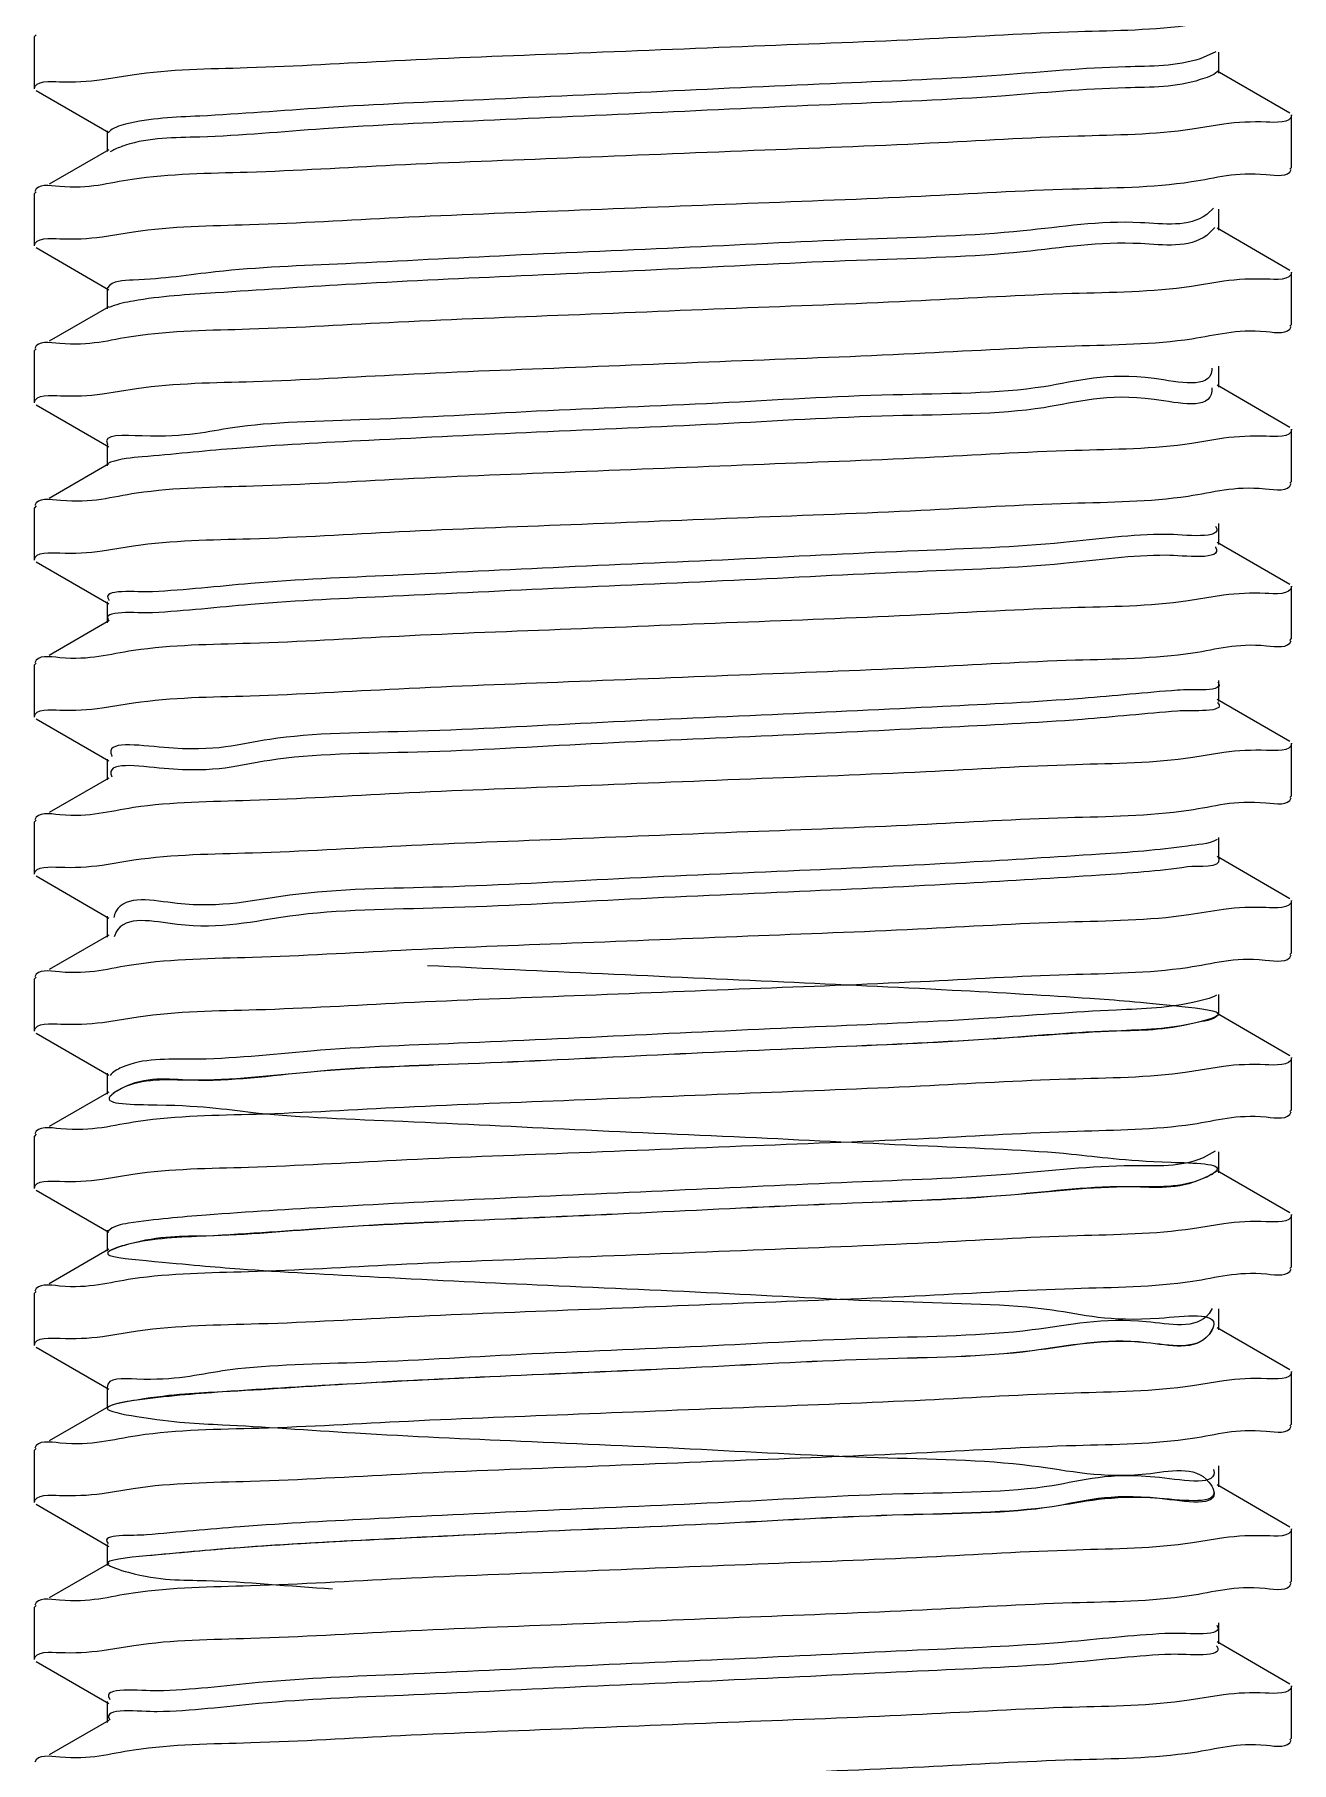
# Model space of a CAD drawing. Extents: x 69728788 to 150676229, y 20327566 to 43663798.
# Drawn here: x 75456338.5 to 75456393.2, y 20763527.8 to 20763602.9 of the extents above; entities that cross this region are included whole.
import ezdxf

# ---------------------------------------------------------------- set-up
doc = ezdxf.new("R2010")
doc.units = 0
doc.header["$LTSCALE"] = 1000
doc.header["$MEASUREMENT"] = 0
doc.layers.get('0').update_dxf_attribs({"linetype": 'CONTINUOUS'})
doc.layers.add('02___PRT_ALL_AXES', color=7, linetype='CONTINUOUS')

msp = doc.modelspace()

# ---------------------------------------------------------------- linework, layer by layer
at = {"color": 0, "linetype": 'Continuous'}
for p, q in [((75456338.613, 20763602.864), (75456338.548, 20763602.789)), ((75456389.876, 20763602.114), (75456389.201, 20763601.824)), ((75456390.01, 20763601.196), (75456390.01, 20763602.106)), ((75456393.099, 20763599.45), (75456389.937, 20763601.281)), ((75456338.613, 20763600.439), (75456341.774, 20763598.608)), ((75456341.489, 20763600.916), (75456342.79, 20763601.127)), ((75456390.221, 20763598.977), (75456388.853, 20763598.757)), ((75456341.702, 20763598.693), (75456341.702, 20763597.783)), ((75456341.775, 20763597.867), (75456339.187, 20763596.369)), ((75456341.95, 20763597.837), (75456341.839, 20763597.772)), ((75456341.99, 20763597.858), (75456341.95, 20763597.837)), ((75456393.099, 20763597.025), (75456393.163, 20763597.1)), ((75456338.613, 20763596.037), (75456338.548, 20763595.962)), ((75456389.782, 20763595.324), (75456389.481, 20763595.052)), ((75456390.01, 20763594.369), (75456390.01, 20763595.279)), ((75456389.832, 20763594.482), (75456389.481, 20763594.141)), ((75456393.099, 20763592.623), (75456389.937, 20763594.454)), ((75456341.491, 20763594.086), (75456342.841, 20763594.304)), ((75456338.613, 20763593.612), (75456341.774, 20763591.781)), ((75456341.702, 20763591.866), (75456341.702, 20763590.956)), ((75456390.22, 20763592.152), (75456388.82, 20763591.927)), ((75456341.775, 20763591.04), (75456339.187, 20763589.542)), ((75456341.895, 20763591.052), (75456341.792, 20763591.007)), ((75456393.099, 20763590.198), (75456393.163, 20763590.273)), ((75456338.613, 20763589.21), (75456338.548, 20763589.135)), ((75456390.01, 20763587.542), (75456390.01, 20763588.453)), ((75456389.707, 20763588.367), (75456389.702, 20763588.279)), ((75456341.494, 20763587.251), (75456342.982, 20763587.487)), ((75456389.705, 20763587.521), (75456389.702, 20763587.369)), ((75456393.099, 20763585.797), (75456389.937, 20763587.627)), ((75456338.613, 20763586.785), (75456341.774, 20763584.955)), ((75456341.702, 20763585.039), (75456341.702, 20763584.129)), ((75456390.22, 20763585.324), (75456388.842, 20763585.102)), ((75456341.775, 20763584.213), (75456339.187, 20763582.715)), ((75456341.852, 20763584.284), (75456341.757, 20763584.241)), ((75456393.099, 20763583.371), (75456393.163, 20763583.446)), ((75456338.613, 20763582.383), (75456338.548, 20763582.308)), ((75456390.01, 20763580.715), (75456390.01, 20763581.626)), ((75456341.491, 20763580.432), (75456342.848, 20763580.651)), ((75456393.099, 20763578.97), (75456389.937, 20763580.8)), ((75456338.613, 20763579.958), (75456341.774, 20763578.128)), ((75456341.702, 20763578.212), (75456341.702, 20763577.302)), ((75456390.216, 20763578.507), (75456388.676, 20763578.263)), ((75456341.775, 20763577.386), (75456339.187, 20763575.888)), ((75456393.099, 20763576.544), (75456393.163, 20763576.619)), ((75456338.613, 20763575.556), (75456338.548, 20763575.481)), ((75456390.01, 20763573.888), (75456390.01, 20763574.799)), ((75456341.491, 20763573.605), (75456342.846, 20763573.824)), ((75456393.099, 20763572.143), (75456389.937, 20763573.973)), ((75456338.613, 20763573.131), (75456341.774, 20763571.301)), ((75456341.702, 20763571.385), (75456341.702, 20763570.475)), ((75456390.222, 20763571.668), (75456388.881, 20763571.451)), ((75456341.775, 20763570.56), (75456339.187, 20763569.061)), ((75456393.099, 20763569.718), (75456393.163, 20763569.792)), ((75456338.613, 20763568.729), (75456338.548, 20763568.655)), ((75456390.01, 20763567.062), (75456390.01, 20763567.972)), ((75456341.491, 20763566.777), (75456342.864, 20763566.998)), ((75456393.099, 20763565.316), (75456389.937, 20763567.146)), ((75456338.613, 20763566.304), (75456341.774, 20763564.474)), ((75456341.702, 20763564.558), (75456341.702, 20763563.648)), ((75456390.218, 20763564.852), (75456388.699, 20763564.611)), ((75456341.775, 20763563.733), (75456339.187, 20763562.234)), ((75456342.049, 20763563.765), (75456342.008, 20763563.657)), ((75456342.06, 20763563.789), (75456342.049, 20763563.765)), ((75456393.099, 20763562.891), (75456393.163, 20763562.965)), ((75456338.613, 20763561.902), (75456338.548, 20763561.828)), ((75456390.01, 20763560.235), (75456390.01, 20763561.145)), ((75456341.496, 20763559.939), (75456343.048, 20763560.185)), ((75456393.099, 20763558.489), (75456389.937, 20763560.319)), ((75456338.613, 20763559.477), (75456341.774, 20763557.647)), ((75456341.702, 20763557.732), (75456341.702, 20763556.821)), ((75456390.216, 20763558.028), (75456388.644, 20763557.78)), ((75456341.775, 20763556.906), (75456339.187, 20763555.408)), ((75456341.992, 20763556.867), (75456341.886, 20763556.783)), ((75456342.026, 20763556.891), (75456341.992, 20763556.867)), ((75456393.099, 20763556.064), (75456393.163, 20763556.139)), ((75456338.613, 20763555.076), (75456338.548, 20763555.001)), ((75456389.845, 20763554.348), (75456389.326, 20763554.059)), ((75456390.01, 20763553.408), (75456390.01, 20763554.318)), ((75456341.49, 20763553.127), (75456342.813, 20763553.341)), ((75456393.099, 20763551.662), (75456389.937, 20763553.492)), ((75456338.613, 20763552.65), (75456341.774, 20763550.82)), ((75456341.702, 20763550.905), (75456341.702, 20763549.994)), ((75456390.221, 20763551.188), (75456388.868, 20763550.97)), ((75456341.775, 20763550.079), (75456339.187, 20763548.581)), ((75456341.924, 20763550.064), (75456341.816, 20763550.009)), ((75456393.099, 20763549.237), (75456393.163, 20763549.312)), ((75456338.613, 20763548.249), (75456338.548, 20763548.174)), ((75456389.724, 20763547.511), (75456389.582, 20763547.286)), ((75456390.01, 20763546.581), (75456390.01, 20763547.491)), ((75456341.495, 20763546.286), (75456343.027, 20763546.529)), ((75456389.758, 20763546.677), (75456389.582, 20763546.376)), ((75456393.099, 20763544.835), (75456389.937, 20763546.665)), ((75456338.613, 20763545.823), (75456341.774, 20763543.993)), ((75456390.222, 20763544.361), (75456388.86, 20763544.142)), ((75456341.702, 20763544.078), (75456341.702, 20763543.167)), ((75456341.775, 20763543.252), (75456339.187, 20763541.754)), ((75456341.877, 20763543.287), (75456341.778, 20763543.245)), ((75456393.099, 20763542.41), (75456393.163, 20763542.485)), ((75456338.613, 20763541.422), (75456338.548, 20763541.347)), ((75456390.01, 20763539.754), (75456390.01, 20763540.664)), ((75456341.49, 20763539.471), (75456342.834, 20763539.688)), ((75456389.76, 20763539.657), (75456389.778, 20763539.603)), ((75456393.099, 20763538.008), (75456389.937, 20763539.839)), ((75456338.613, 20763538.997), (75456341.774, 20763537.166)), ((75456390.221, 20763537.534), (75456388.866, 20763537.316)), ((75456341.702, 20763537.251), (75456341.702, 20763536.341)), ((75456341.775, 20763536.425), (75456339.187, 20763534.927)), ((75456393.099, 20763535.583), (75456393.163, 20763535.658)), ((75456338.613, 20763534.595), (75456338.548, 20763534.52)), ((75456390.01, 20763532.927), (75456390.01, 20763533.837)), ((75456341.491, 20763532.643), (75456342.865, 20763532.864)), ((75456393.099, 20763531.181), (75456389.937, 20763533.012)), ((75456338.613, 20763532.17), (75456341.774, 20763530.339)), ((75456390.217, 20763530.716), (75456388.717, 20763530.478)), ((75456341.702, 20763530.424), (75456341.702, 20763529.514)), ((75456341.775, 20763529.598), (75456339.187, 20763528.1)), ((75456393.099, 20763528.756), (75456393.163, 20763528.831))]:
    msp.add_line(p, q, dxfattribs=at)
for points, start_tangent, end_tangent in [([(75456342.79, 20763601.127), (75456347.789, 20763601.435), (75456354.192, 20763601.741), (75456361.706, 20763602.054), (75456369.807, 20763602.378), (75456377.446, 20763602.696), (75456383.875, 20763603.003), (75456388.853, 20763603.308)], (0.989077, 0.147397), (0.989167, 0.146797)), ([(75456389.201, 20763601.824), (75456385.959, 20763601.468), (75456380.572, 20763601.111), (75456373.615, 20763600.755), (75456365.831, 20763600.398), (75456358.049, 20763600.042), (75456351.1, 20763599.686), (75456345.725, 20763599.329), (75456342.498, 20763598.973), (75456341.771, 20763598.627)], (-0.947906, -0.31855), (-0.683263, -0.730172)), ([(75456389.943, 20763601.259), (75456389.201, 20763600.914)], (-0.685134, -0.728417), (-0.947906, -0.31855)), ([(75456338.548, 20763600.513), (75456339.63, 20763600.82)], (0, 1), (0.999406, -0.03447)), ([(75456339.63, 20763600.82), (75456341.489, 20763600.916)], (0.999406, -0.03447), (0.990336, 0.138692)), ([(75456389.201, 20763600.914), (75456385.959, 20763600.558), (75456380.572, 20763600.201), (75456373.615, 20763599.845), (75456365.831, 20763599.488), (75456358.049, 20763599.132), (75456351.1, 20763598.775), (75456345.725, 20763598.419), (75456342.498, 20763598.062), (75456341.99, 20763597.858)], (-0.947906, -0.31855), (-0.89672, -0.442598)), ([(75456392.063, 20763599.066), (75456390.221, 20763598.977)], (-0.999337, 0.036399), (-0.990873, -0.1348)), ([(75456393.163, 20763599.376), (75456392.063, 20763599.066)], (0, -1), (-0.999337, 0.036399)), ([(75456388.853, 20763598.757), (75456383.875, 20763598.452), (75456377.446, 20763598.145), (75456369.807, 20763597.827), (75456361.706, 20763597.503), (75456354.192, 20763597.189), (75456347.789, 20763596.883), (75456342.79, 20763596.576)], (-0.989167, -0.146797), (-0.989077, -0.147397)), ([(75456388.82, 20763596.479), (75456392.071, 20763596.792), (75456393.15, 20763597.009)], (0.989074, 0.147422), (0.308635, 0.951181)), ([(75456342.79, 20763596.576), (75456339.63, 20763596.269), (75456338.562, 20763596.054)], (-0.989077, -0.147397), (-0.312861, -0.949799)), ([(75456342.841, 20763594.304), (75456347.889, 20763594.613), (75456354.354, 20763594.921), (75456361.75, 20763595.229), (75456369.523, 20763595.54), (75456377.076, 20763595.853), (75456383.619, 20763596.163), (75456388.82, 20763596.479)], (0.989102, 0.147231), (0.989074, 0.147422)), ([(75456389.481, 20763595.052), (75456386.601, 20763594.695), (75456381.508, 20763594.339), (75456374.746, 20763593.982), (75456367.035, 20763593.626), (75456359.198, 20763593.269), (75456352.072, 20763592.913), (75456346.416, 20763592.556), (75456342.833, 20763592.2), (75456341.714, 20763591.858)], (-0.80574, -0.59227), (-0.560983, -0.827827)), ([(75456338.548, 20763593.686), (75456339.64, 20763593.995)], (0, 1), (0.999364, -0.035653)), ([(75456339.64, 20763593.995), (75456341.491, 20763594.086)], (0.999364, -0.035653), (0.990729, 0.13585)), ([(75456389.481, 20763594.141), (75456386.601, 20763593.785), (75456381.508, 20763593.428), (75456374.746, 20763593.072), (75456367.035, 20763592.716), (75456359.198, 20763592.359), (75456352.072, 20763592.003), (75456346.416, 20763591.646), (75456342.833, 20763591.29), (75456341.895, 20763591.052)], (-0.80574, -0.59227), (-0.934395, -0.356238)), ([(75456392.071, 20763592.24), (75456390.22, 20763592.152)], (-0.999346, 0.036156), (-0.99109, -0.13319)), ([(75456393.163, 20763592.549), (75456392.071, 20763592.24)], (0, -1), (-0.999346, 0.036156)), ([(75456388.82, 20763591.927), (75456383.619, 20763591.611), (75456377.076, 20763591.302), (75456369.523, 20763590.988), (75456361.75, 20763590.678), (75456354.354, 20763590.37), (75456347.889, 20763590.062), (75456342.841, 20763589.753)], (-0.989074, -0.147422), (-0.989102, -0.147231)), ([(75456388.842, 20763589.653), (75456392.061, 20763589.963), (75456393.15, 20763590.182)], (0.98908, 0.147378), (0.305407, 0.952222)), ([(75456342.841, 20763589.753), (75456339.64, 20763589.444), (75456338.562, 20763589.227)], (-0.989102, -0.147231), (-0.309092, -0.951032)), ([(75456342.982, 20763587.487), (75456348.06, 20763587.795), (75456354.568, 20763588.103), (75456362.053, 20763588.415), (75456369.782, 20763588.723), (75456377.252, 20763589.034), (75456383.749, 20763589.343), (75456388.842, 20763589.653)], (0.989212, 0.146489), (0.98908, 0.147378)), ([(75456389.702, 20763588.279), (75456387.192, 20763587.922), (75456382.406, 20763587.566), (75456375.854, 20763587.21), (75456368.236, 20763586.853), (75456360.364, 20763586.497), (75456353.078, 20763586.14), (75456347.155, 20763585.784), (75456343.226, 20763585.427), (75456341.712, 20763585.071), (75456341.722, 20763585.055)], (-0.106624, -0.994299), (0.626642, -0.779307)), ([(75456338.548, 20763586.86), (75456339.681, 20763587.174)], (0, 1), (0.999213, -0.039672)), ([(75456339.681, 20763587.174), (75456341.494, 20763587.251)], (0.999213, -0.039672), (0.991837, 0.127516)), ([(75456389.702, 20763587.369), (75456387.192, 20763587.012), (75456382.406, 20763586.656), (75456375.854, 20763586.299), (75456368.236, 20763585.943), (75456360.364, 20763585.586), (75456353.078, 20763585.23), (75456347.155, 20763584.873), (75456343.226, 20763584.517), (75456341.852, 20763584.284)], (-0.106624, -0.994299), (-0.941089, -0.338159)), ([(75456392.061, 20763585.412), (75456390.22, 20763585.324)], (-0.999327, 0.036695), (-0.990977, -0.134035)), ([(75456393.163, 20763585.722), (75456392.061, 20763585.412)], (0, -1), (-0.999327, 0.036695)), ([(75456388.842, 20763585.102), (75456383.749, 20763584.791), (75456377.252, 20763584.483), (75456369.782, 20763584.172), (75456362.053, 20763583.863), (75456354.568, 20763583.552), (75456348.06, 20763583.244), (75456342.982, 20763582.936)], (-0.98908, -0.147378), (-0.989212, -0.146489)), ([(75456388.676, 20763582.814), (75456392.022, 20763583.131), (75456393.151, 20763583.355)], (0.98926, 0.146164), (0.292315, 0.956322)), ([(75456342.982, 20763582.936), (75456339.681, 20763582.622), (75456338.561, 20763582.399)], (-0.989212, -0.146489), (-0.295166, -0.955446)), ([(75456342.848, 20763580.651), (75456347.917, 20763580.961), (75456354.386, 20763581.268), (75456361.851, 20763581.58), (75456369.57, 20763581.888), (75456377.062, 20763582.199), (75456383.565, 20763582.506), (75456388.676, 20763582.814)], (0.989079, 0.147383), (0.98926, 0.146164)), ([(75456387.73, 20763581.15), (75456383.262, 20763580.793), (75456376.938, 20763580.437), (75456369.431, 20763580.08), (75456361.543, 20763579.724), (75456354.115, 20763579.367), (75456347.94, 20763579.011), (75456343.675, 20763578.654)], (-0.999993, 0.003618), (-0.998742, -0.050136)), ([(75456389.869, 20763581.499), (75456387.73, 20763581.15)], (0.527191, -0.849747), (-0.999993, 0.003618)), ([(75456338.548, 20763580.033), (75456339.645, 20763580.342)], (0, 1), (0.999349, -0.036074)), ([(75456339.645, 20763580.342), (75456341.491, 20763580.432)], (0.999349, -0.036074), (0.990801, 0.135325)), ([(75456387.73, 20763580.239), (75456383.262, 20763579.883), (75456376.938, 20763579.527), (75456369.431, 20763579.17), (75456361.543, 20763578.814), (75456354.115, 20763578.457), (75456347.94, 20763578.101), (75456343.675, 20763577.744)], (-0.999993, 0.003618), (-0.998742, -0.050136)), ([(75456389.857, 20763580.607), (75456389.864, 20763580.596), (75456387.73, 20763580.239)], (0.578686, -0.81555), (-0.999993, 0.003618)), ([(75456343.675, 20763578.654), (75456341.777, 20763578.298), (75456341.785, 20763578.288)], (-0.998742, -0.050136), (0.672217, -0.740354)), ([(75456393.163, 20763578.895), (75456392.022, 20763578.58)], (0, -1), (-0.999172, 0.040692)), ([(75456343.675, 20763577.744), (75456341.777, 20763577.388)], (-0.998742, -0.050136), (0.624895, -0.780709)), ([(75456388.676, 20763578.263), (75456383.565, 20763577.955), (75456377.062, 20763577.648), (75456369.57, 20763577.336), (75456361.851, 20763577.028), (75456354.386, 20763576.717), (75456347.917, 20763576.409), (75456342.848, 20763576.099)], (-0.98926, -0.146164), (-0.989079, -0.147383)), ([(75456392.022, 20763578.58), (75456390.216, 20763578.507)], (-0.999172, 0.040692), (-0.992216, -0.124528)), ([(75456388.881, 20763576.002), (75456392.074, 20763576.311), (75456393.15, 20763576.528)], (0.989042, 0.147638), (0.310088, 0.950708)), ([(75456342.848, 20763576.099), (75456339.645, 20763575.79), (75456338.562, 20763575.573)], (-0.989079, -0.147383), (-0.307422, -0.951573)), ([(75456342.846, 20763573.824), (75456347.912, 20763574.134), (75456354.371, 20763574.441), (75456361.743, 20763574.748), (75456369.671, 20763575.065), (75456377.274, 20763575.381), (75456383.778, 20763575.69), (75456388.881, 20763576.002)], (0.989081, 0.147372), (0.989042, 0.147638)), ([(75456388.213, 20763574.377), (75456384.075, 20763574.021), (75456377.994, 20763573.664), (75456370.617, 20763573.308), (75456362.733, 20763572.951), (75456355.182, 20763572.595), (75456348.77, 20763572.238), (75456344.18, 20763571.882), (75456341.902, 20763571.525), (75456341.916, 20763571.496)], (-0.997008, -0.077294), (0.457873, -0.889018)), ([(75456389.965, 20763574.736), (75456388.213, 20763574.377)], (0.620246, -0.784407), (-0.997008, -0.077294)), ([(75456338.548, 20763573.206), (75456339.645, 20763573.515)], (0, 1), (0.999351, -0.03602)), ([(75456339.645, 20763573.515), (75456341.491, 20763573.605)], (0.999351, -0.03602), (0.990786, 0.135438)), ([(75456388.213, 20763573.467), (75456384.075, 20763573.11), (75456377.994, 20763572.754), (75456370.617, 20763572.397), (75456362.733, 20763572.041), (75456355.182, 20763571.684), (75456348.77, 20763571.328), (75456344.18, 20763570.972), (75456341.902, 20763570.615)], (-0.997008, -0.077294), (0.400134, -0.916457)), ([(75456389.955, 20763573.836), (75456389.967, 20763573.823), (75456388.213, 20763573.467)], (0.689145, -0.724623), (-0.997008, -0.077294)), ([(75456393.163, 20763572.068), (75456392.074, 20763571.76)], (0, -1), (-0.999373, 0.035411)), ([(75456388.881, 20763571.451), (75456383.778, 20763571.139), (75456377.274, 20763570.83), (75456369.671, 20763570.514), (75456361.743, 20763570.197), (75456354.371, 20763569.89), (75456347.912, 20763569.582), (75456342.846, 20763569.272)], (-0.989042, -0.147638), (-0.989081, -0.147372)), ([(75456392.074, 20763571.76), (75456390.222, 20763571.668)], (-0.999373, 0.035411), (-0.990661, -0.136345)), ([(75456388.699, 20763569.162), (75456392.056, 20763569.482), (75456393.15, 20763569.701)], (0.989211, 0.146498), (0.303223, 0.952919)), ([(75456342.846, 20763569.272), (75456339.645, 20763568.963), (75456338.562, 20763568.746)], (-0.989081, -0.147372), (-0.307604, -0.951515)), ([(75456342.864, 20763566.998), (75456348.014, 20763567.312), (75456354.471, 20763567.618), (75456361.89, 20763567.927), (75456369.543, 20763568.233), (75456376.923, 20763568.539), (75456383.427, 20763568.845), (75456388.699, 20763569.162)], (0.98912, 0.147109), (0.989211, 0.146498)), ([(75456388.641, 20763567.604), (75456384.843, 20763567.248), (75456379.02, 20763566.891), (75456371.792, 20763566.535), (75456363.931, 20763566.178), (75456356.276, 20763565.822), (75456349.642, 20763565.466), (75456344.738, 20763565.109), (75456342.086, 20763564.753), (75456341.987, 20763564.491)], (-0.989294, -0.145933), (-0.229174, -0.973386)), ([(75456389.94, 20763567.882), (75456388.641, 20763567.604)], (-0.881143, -0.47285), (-0.989294, -0.145933)), ([(75456338.548, 20763566.379), (75456339.627, 20763566.685)], (0, 1), (0.999392, -0.034866)), ([(75456339.627, 20763566.685), (75456341.491, 20763566.777)], (0.999392, -0.034866), (0.990841, 0.135033)), ([(75456388.641, 20763566.694), (75456384.843, 20763566.338), (75456379.02, 20763565.981), (75456371.792, 20763565.625), (75456363.931, 20763565.268), (75456356.276, 20763564.912), (75456349.642, 20763564.555), (75456344.738, 20763564.199), (75456342.086, 20763563.842), (75456342.06, 20763563.789)], (-0.989294, -0.145933), (-0.422944, -0.906156)), ([(75456390.006, 20763567.06), (75456390.009, 20763567.05), (75456388.641, 20763566.694)], (0.383799, -0.923417), (-0.989294, -0.145933)), ([(75456393.163, 20763565.241), (75456392.056, 20763564.931)], (0, -1), (-0.999272, 0.038147)), ([(75456388.699, 20763564.611), (75456383.427, 20763564.294), (75456376.923, 20763563.988), (75456369.543, 20763563.682), (75456361.89, 20763563.376), (75456354.471, 20763563.067), (75456348.014, 20763562.761), (75456342.864, 20763562.447)], (-0.989211, -0.146498), (-0.98912, -0.147109)), ([(75456392.056, 20763564.931), (75456390.218, 20763564.852)], (-0.999272, 0.038147), (-0.991933, -0.126764)), ([(75456388.644, 20763562.331), (75456392.024, 20763562.65), (75456393.151, 20763562.875)], (0.989285, 0.145998), (0.292739, 0.956192)), ([(75456342.864, 20763562.447), (75456339.627, 20763562.134), (75456338.562, 20763561.919)], (-0.98912, -0.147109), (-0.313468, -0.949599)), ([(75456355.627, 20763562.417), (75456363.224, 20763562.06), (75456371.101, 20763561.704), (75456378.418, 20763561.347), (75456384.396, 20763560.991), (75456388.396, 20763560.634), (75456389.991, 20763560.278), (75456389.013, 20763559.921), (75456385.564, 20763559.565), (75456380.013, 20763559.208), (75456372.952, 20763558.852), (75456365.134, 20763558.495), (75456357.393, 20763558.139), (75456350.555, 20763557.783), (75456345.349, 20763557.426), (75456342.33, 20763557.07), (75456341.821, 20763556.713), (75456343.876, 20763556.357), (75456348.275, 20763556), (75456354.549, 20763555.644), (75456362.03, 20763555.287), (75456369.919, 20763554.931), (75456377.374, 20763554.574), (75456383.601, 20763554.218), (75456387.935, 20763553.862), (75456389.914, 20763553.505), (75456389.326, 20763553.149), (75456386.235, 20763552.792), (75456380.971, 20763552.436), (75456374.094, 20763552.079), (75456366.338, 20763551.723), (75456358.531, 20763551.366), (75456351.505, 20763551.01), (75456346.01, 20763550.653), (75456342.632, 20763550.297), (75456341.731, 20763549.94), (75456343.404, 20763549.584), (75456347.471, 20763549.228), (75456353.499, 20763548.871), (75456360.846, 20763548.515), (75456368.727, 20763548.158), (75456376.301, 20763547.802), (75456382.762, 20763547.445), (75456387.419, 20763547.089), (75456389.776, 20763546.732), (75456389.582, 20763546.376), (75456386.856, 20763546.019), (75456381.891, 20763545.663), (75456375.215, 20763545.307), (75456367.541, 20763544.95), (75456359.687, 20763544.594), (75456352.491, 20763544.237), (75456346.721, 20763543.881), (75456342.992, 20763543.524), (75456341.702, 20763543.168), (75456342.988, 20763542.811), (75456346.713, 20763542.455), (75456352.48, 20763542.098), (75456359.674, 20763541.742), (75456367.528, 20763541.385), (75456375.203, 20763541.029), (75456381.881, 20763540.673), (75456386.85, 20763540.316), (75456389.579, 20763539.96), (75456389.778, 20763539.603), (75456387.425, 20763539.247), (75456382.771, 20763538.89), (75456376.314, 20763538.534), (75456368.74, 20763538.177), (75456360.859, 20763537.821), (75456353.511, 20763537.464), (75456347.48, 20763537.108), (75456343.409, 20763536.752), (75456341.732, 20763536.395), (75456342.628, 20763536.039), (75456346.003, 20763535.682), (75456351.494, 20763535.326)], (0.998769, -0.049594), (0.998439, -0.055859)), ([(75456343.048, 20763560.185), (75456348.183, 20763560.494), (75456354.599, 20763560.797), (75456362.003, 20763561.105), (75456369.638, 20763561.41), (75456377.048, 20763561.718), (75456383.472, 20763562.021), (75456388.644, 20763562.331)], (0.98928, 0.146029), (0.989285, 0.145998)), ([(75456389.013, 20763560.832), (75456385.564, 20763560.475), (75456380.013, 20763560.119), (75456372.952, 20763559.762), (75456365.134, 20763559.406), (75456357.393, 20763559.049), (75456350.555, 20763558.693), (75456345.349, 20763558.336), (75456342.33, 20763557.98), (75456341.827, 20763557.632)], (-0.97161, -0.23659), (-0.62132, -0.783557)), ([(75456389.905, 20763561.118), (75456389.013, 20763560.832)], (-0.87188, -0.48972), (-0.97161, -0.23659)), ([(75456338.548, 20763559.552), (75456339.687, 20763559.867)], (0, 1), (0.999176, -0.040599)), ([(75456339.687, 20763559.867), (75456341.496, 20763559.939)], (0.999176, -0.040599), (0.992281, 0.124009)), ([(75456389.013, 20763559.921), (75456385.564, 20763559.565), (75456380.013, 20763559.208), (75456372.952, 20763558.852), (75456365.134, 20763558.495), (75456357.393, 20763558.139), (75456350.555, 20763557.783), (75456345.349, 20763557.426), (75456342.33, 20763557.07), (75456342.026, 20763556.891)], (-0.97161, -0.23659), (-0.826216, -0.563353)), ([(75456389.98, 20763560.262), (75456389.013, 20763559.921)], (-0.667703, -0.744428), (-0.97161, -0.23659)), ([(75456393.163, 20763558.414), (75456392.024, 20763558.099)], (0, -1), (-0.999166, 0.040823)), ([(75456388.644, 20763557.78), (75456383.472, 20763557.469), (75456377.048, 20763557.166), (75456369.638, 20763556.858), (75456362.003, 20763556.554), (75456354.599, 20763556.246), (75456348.183, 20763555.943), (75456343.048, 20763555.633)], (-0.989285, -0.145998), (-0.98928, -0.146029)), ([(75456392.024, 20763558.099), (75456390.216, 20763558.028)], (-0.999166, 0.040823), (-0.992411, -0.122966)), ([(75456343.048, 20763555.633), (75456339.687, 20763555.316), (75456338.561, 20763555.091)], (-0.98928, -0.146029), (-0.293013, -0.956108)), ([(75456342.813, 20763553.341), (75456347.839, 20763553.649), (75456354.263, 20763553.955), (75456361.715, 20763554.266), (75456369.772, 20763554.588), (75456377.405, 20763554.906), (75456383.859, 20763555.214), (75456388.868, 20763555.521)], (0.989079, 0.147386), (0.989121, 0.147104)), ([(75456388.868, 20763555.521), (75456392.067, 20763555.83), (75456393.15, 20763556.047)], (0.989121, 0.147104), (0.307519, 0.951542)), ([(75456389.326, 20763554.059), (75456386.235, 20763553.702), (75456380.971, 20763553.346), (75456374.094, 20763552.989), (75456366.338, 20763552.633), (75456358.531, 20763552.277), (75456351.505, 20763551.92), (75456346.01, 20763551.564), (75456342.632, 20763551.207), (75456341.743, 20763550.865)], (-0.91394, -0.405849), (-0.684829, -0.728703)), ([(75456339.636, 20763553.033), (75456341.49, 20763553.127)], (0.999384, -0.035099), (0.990517, 0.137388)), ([(75456389.326, 20763553.149), (75456386.235, 20763552.792), (75456380.971, 20763552.436), (75456374.094, 20763552.079), (75456366.338, 20763551.723), (75456358.531, 20763551.366), (75456351.505, 20763551.01), (75456346.01, 20763550.653), (75456342.632, 20763550.297), (75456341.924, 20763550.064)], (-0.91394, -0.405849), (-0.91365, -0.406503)), ([(75456389.907, 20763553.497), (75456389.326, 20763553.149)], (-0.650655, -0.759374), (-0.91394, -0.405849)), ([(75456338.548, 20763552.725), (75456339.636, 20763553.033)], (0, 1), (0.999384, -0.035099)), ([(75456388.868, 20763550.97), (75456383.859, 20763550.663), (75456377.405, 20763550.355), (75456369.772, 20763550.037), (75456361.715, 20763549.715), (75456354.263, 20763549.404), (75456347.839, 20763549.098), (75456342.813, 20763548.789)], (-0.989121, -0.147104), (-0.989079, -0.147386)), ([(75456392.067, 20763551.278), (75456390.221, 20763551.188)], (-0.999351, 0.03603), (-0.990762, -0.135611)), ([(75456393.163, 20763551.587), (75456392.067, 20763551.278)], (0, -1), (-0.999351, 0.03603)), ([(75456342.813, 20763548.789), (75456339.636, 20763548.482), (75456338.562, 20763548.265)], (-0.989079, -0.147386), (-0.310723, -0.950501)), ([(75456343.027, 20763546.529), (75456348.298, 20763546.846), (75456354.801, 20763547.152), (75456362.179, 20763547.458), (75456369.835, 20763547.764), (75456377.257, 20763548.073), (75456383.711, 20763548.379), (75456388.86, 20763548.693)], (0.989221, 0.146428), (0.989107, 0.1472)), ([(75456388.86, 20763548.693), (75456392.088, 20763549.006), (75456393.15, 20763549.22)], (0.989107, 0.1472), (0.314602, 0.949224)), ([(75456389.582, 20763547.286), (75456386.856, 20763546.93), (75456381.891, 20763546.573), (75456375.215, 20763546.217), (75456367.541, 20763545.86), (75456359.687, 20763545.504), (75456352.491, 20763545.147), (75456346.721, 20763544.791), (75456342.992, 20763544.434), (75456341.702, 20763544.078)], (-0.617202, -0.786805), (0.012808, -0.999918)), ([(75456389.582, 20763546.376), (75456386.856, 20763546.019), (75456381.891, 20763545.663), (75456375.215, 20763545.307), (75456367.541, 20763544.95), (75456359.687, 20763544.594), (75456352.491, 20763544.237), (75456346.721, 20763543.881), (75456342.992, 20763543.524), (75456341.877, 20763543.287)], (-0.617202, -0.786805), (-0.941519, -0.33696)), ([(75456338.548, 20763545.898), (75456339.661, 20763546.209)], (0, 1), (0.999253, -0.038633)), ([(75456339.661, 20763546.209), (75456341.495, 20763546.286)], (0.999253, -0.038633), (0.992046, 0.125874)), ([(75456388.86, 20763544.142), (75456383.711, 20763543.828), (75456377.257, 20763543.522), (75456369.835, 20763543.213), (75456362.179, 20763542.907), (75456354.801, 20763542.601), (75456348.298, 20763542.295), (75456343.027, 20763541.978)], (-0.989107, -0.1472), (-0.989221, -0.146428)), ([(75456392.088, 20763544.454), (75456390.222, 20763544.361)], (-0.999402, 0.034565), (-0.990751, -0.135693)), ([(75456393.163, 20763544.76), (75456392.088, 20763544.454)], (0, -1), (-0.999402, 0.034565)), ([(75456343.027, 20763541.978), (75456339.661, 20763541.658), (75456338.561, 20763541.438)], (-0.989221, -0.146428), (-0.301346, -0.953515)), ([(75456342.834, 20763539.688), (75456347.938, 20763540), (75456354.447, 20763540.31), (75456362.051, 20763540.626), (75456369.971, 20763540.942), (75456377.337, 20763541.25), (75456383.798, 20763541.557), (75456388.866, 20763541.867)], (0.989049, 0.147588), (0.989078, 0.147396)), ([(75456388.866, 20763541.867), (75456392.067, 20763542.176), (75456393.15, 20763542.393)], (0.989078, 0.147396), (0.307576, 0.951523)), ([(75456389.778, 20763540.513), (75456387.425, 20763540.157), (75456382.771, 20763539.801), (75456376.314, 20763539.444), (75456368.74, 20763539.088), (75456360.859, 20763538.731), (75456353.511, 20763538.375), (75456347.48, 20763538.018), (75456343.409, 20763537.662)], (0.273996, -0.961731), (-0.995872, -0.090767)), ([(75456389.773, 20763540.528), (75456389.778, 20763540.513)], (0.301127, -0.953584), (0.273996, -0.961731)), ([(75456389.778, 20763539.603), (75456387.425, 20763539.247), (75456382.771, 20763538.89), (75456376.314, 20763538.534), (75456368.74, 20763538.177), (75456360.859, 20763537.821), (75456353.511, 20763537.464), (75456347.48, 20763537.108), (75456343.409, 20763536.752)], (0.273996, -0.961731), (-0.995872, -0.090767)), ([(75456338.548, 20763539.071), (75456339.637, 20763539.379)], (0, 1), (0.999373, -0.035395)), ([(75456339.637, 20763539.379), (75456341.49, 20763539.471)], (0.999373, -0.035395), (0.990678, 0.136221)), ([(75456343.409, 20763537.662), (75456341.732, 20763537.305), (75456341.744, 20763537.291)], (-0.995872, -0.090767), (0.68537, -0.728195)), ([(75456392.067, 20763537.625), (75456390.221, 20763537.534)], (-0.99935, 0.036052), (-0.990788, -0.135426)), ([(75456393.163, 20763537.934), (75456392.067, 20763537.625)], (0, -1), (-0.99935, 0.036052)), ([(75456388.866, 20763537.316), (75456383.798, 20763537.006), (75456377.337, 20763536.698), (75456369.971, 20763536.391), (75456362.051, 20763536.075), (75456354.447, 20763535.758), (75456347.938, 20763535.449), (75456342.834, 20763535.137)], (-0.989078, -0.147396), (-0.989049, -0.147588)), ([(75456342.834, 20763535.137), (75456339.637, 20763534.828), (75456338.562, 20763534.611)], (-0.989049, -0.147588), (-0.310128, -0.950695)), ([(75456388.717, 20763535.029), (75456392.029, 20763535.344), (75456393.151, 20763535.567)], (0.989232, 0.146356), (0.29489, 0.955531)), ([(75456342.865, 20763532.864), (75456347.951, 20763533.174), (75456354.447, 20763533.483), (75456361.919, 20763533.794), (75456369.643, 20763534.102), (75456377.131, 20763534.414), (75456383.634, 20763534.721), (75456388.717, 20763535.029)], (0.989082, 0.147363), (0.989232, 0.146356)), ([(75456389.917, 20763533.738), (75456387.94, 20763533.384)], (0.605305, -0.795993), (-0.999404, -0.034515)), ([(75456387.94, 20763533.384), (75456383.61, 20763533.028), (75456377.386, 20763532.671), (75456369.932, 20763532.315), (75456362.043, 20763531.958), (75456354.561, 20763531.602), (75456348.284, 20763531.246), (75456343.881, 20763530.889)], (-0.999404, -0.034515), (-0.99988, -0.015471)), ([(75456389.908, 20763532.839), (75456389.915, 20763532.83), (75456387.94, 20763532.474)], (0.652023, -0.7582), (-0.999404, -0.034515)), ([(75456338.548, 20763532.244), (75456339.649, 20763532.554)], (0, 1), (0.999333, -0.036521)), ([(75456339.649, 20763532.554), (75456341.491, 20763532.643)], (0.999333, -0.036521), (0.990933, 0.134359)), ([(75456387.94, 20763532.474), (75456383.61, 20763532.118), (75456377.386, 20763531.761), (75456369.932, 20763531.405), (75456362.043, 20763531.048), (75456354.561, 20763530.692), (75456348.284, 20763530.335), (75456343.881, 20763529.979)], (-0.999404, -0.034515), (-0.99988, -0.015471)), ([(75456343.881, 20763530.889), (75456341.822, 20763530.533), (75456341.829, 20763530.524)], (-0.99988, -0.015471), (0.619393, -0.785081)), ([(75456392.029, 20763530.792), (75456390.217, 20763530.716)], (-0.999206, 0.039848), (-0.991926, -0.126821)), ([(75456393.163, 20763531.107), (75456392.029, 20763530.792)], (0, -1), (-0.999206, 0.039848)), ([(75456343.881, 20763529.979), (75456341.818, 20763529.628)], (-0.99988, -0.015471), (0.57079, -0.821096)), ([(75456388.717, 20763530.478), (75456383.634, 20763530.17), (75456377.131, 20763529.862), (75456369.643, 20763529.551), (75456361.919, 20763529.243), (75456354.447, 20763528.932), (75456347.951, 20763528.623), (75456342.865, 20763528.312)], (-0.989232, -0.146356), (-0.989082, -0.147363)), ([(75456388.867, 20763528.213), (75456392.075, 20763528.523), (75456393.15, 20763528.74)], (0.989041, 0.147641), (0.310145, 0.950689)), ([(75456342.865, 20763528.312), (75456339.649, 20763528.003), (75456338.562, 20763527.784)], (-0.989082, -0.147363), (-0.305913, -0.952059)), ([(75456342.851, 20763526.036), (75456347.922, 20763526.346), (75456354.388, 20763526.653), (75456361.758, 20763526.961), (75456369.623, 20763527.275), (75456377.206, 20763527.59), (75456383.725, 20763527.899), (75456388.867, 20763528.213)], (0.989081, 0.147371), (0.989041, 0.147641))]:
    msp.add_spline(points, degree=3, dxfattribs=dict(at, start_tangent=start_tangent, end_tangent=end_tangent))
at = {"layer": '02___PRT_ALL_AXES', "color": 0, "linetype": 'Continuous'}
for p, q in [((75456338.548, 20763600.513), (75456338.548, 20763602.789)), ((75456393.163, 20763597.1), (75456393.163, 20763599.376)), ((75456338.548, 20763593.686), (75456338.548, 20763595.962)), ((75456393.163, 20763590.273), (75456393.163, 20763592.549)), ((75456338.548, 20763586.86), (75456338.548, 20763589.135)), ((75456393.163, 20763583.446), (75456393.163, 20763585.722)), ((75456338.548, 20763580.033), (75456338.548, 20763582.308)), ((75456393.163, 20763576.619), (75456393.163, 20763578.895)), ((75456338.548, 20763573.206), (75456338.548, 20763575.481)), ((75456393.163, 20763569.792), (75456393.163, 20763572.068)), ((75456338.548, 20763566.379), (75456338.548, 20763568.655)), ((75456393.163, 20763562.965), (75456393.163, 20763565.241)), ((75456338.548, 20763559.552), (75456338.548, 20763561.828)), ((75456393.163, 20763556.139), (75456393.163, 20763558.414)), ((75456338.548, 20763552.725), (75456338.548, 20763555.001)), ((75456393.163, 20763549.312), (75456393.163, 20763551.587)), ((75456338.548, 20763545.898), (75456338.548, 20763548.174)), ((75456393.163, 20763542.485), (75456393.163, 20763544.76)), ((75456338.548, 20763539.071), (75456338.548, 20763541.347)), ((75456393.163, 20763535.658), (75456393.163, 20763537.934)), ((75456338.548, 20763532.244), (75456338.548, 20763534.52)), ((75456393.163, 20763528.831), (75456393.163, 20763531.107))]:
    msp.add_line(p, q, dxfattribs=at)

doc.saveas('drawing.dxf')
